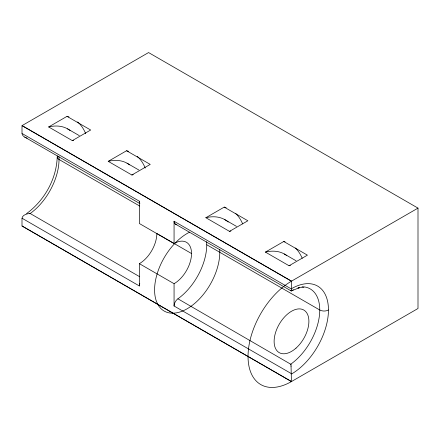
<?xml version="1.0" encoding="UTF-8"?>
<svg xmlns="http://www.w3.org/2000/svg" width="440" height="440" viewBox="0 0 440 440"><rect width="100%" height="100%" fill="white"/><g stroke="black" fill="none" stroke-linecap="round" stroke-linejoin="round"><path stroke-width="0.66" d="M57.228 156.965C56.469 179.157 44.369 200.585 26.543 213.62M29.299 213.576C26.405 213.763 22.116 215.281 22 218.46L22 226.023L291.429 381.579L291.043 366.086M291.412 289.19L291.247 290.879M73.678 140.316A63.344 36.569 -60 0 0 72.32 140.619L48.659 126.957L67.017 116.358A74.871 43.23 -60 0 1 68.975 116.936M72.32 140.619L90.679 130.02L67.017 116.358M133.238 174.702A63.344 36.569 -60 0 0 131.879 175.005L108.218 161.343L126.572 150.744A74.871 43.23 -60 0 1 128.53 151.316M131.879 175.005L150.232 164.406L126.572 150.744M230.874 231.072A63.344 36.569 -60 0 0 229.51 231.369L205.854 217.712L224.208 207.114A74.871 43.23 -60 0 1 226.166 207.686M229.51 231.369L247.869 220.776L224.208 207.114M290.428 265.457A63.344 36.569 -60 0 0 289.069 265.755L265.408 252.098L283.767 241.5A74.871 43.23 -60 0 1 285.076 241.863M289.069 265.755L307.423 255.156L283.767 241.5M291.511 381.53A61.474 35.492 -60 0 1 248.039 356.433A61.474 35.492 -60 0 1 291.511 281.144L418 208.115L418 308.5L291.511 381.53L22.082 225.979M303.93 287.276L297.941 287.964L299.684 287.584L291.187 290.945L175.164 223.949M291.22 290.928L293.425 289.823M29.568 213.554L30.19 213.516L139.678 276.727M27.154 138.149C24.921 137.484 22.226 135.977 22.006 133.458L139.364 201.212A6.149 3.548 -60 0 0 139.783 203.126M418 208.115L148.572 52.563L22.082 125.593L291.511 281.144M67.49 128.816L79.321 135.647M127.045 163.202L138.875 170.027M224.681 219.566L236.511 226.397M284.24 253.952L296.07 260.783M139.364 201.212L139.364 223.514L174.064 243.551L174.064 221.249L291.423 289.003L291.429 281.193L22 125.637L22.006 133.419M24.706 137.093L139.876 203.577M139.673 206.03L59.026 159.472A6.149 3.548 0 0 1 57.519 155.887M206.745 244.756L319.764 310.007A6.149 3.548 0 0 0 328.455 310.007A52.25 30.168 -60 0 1 291.511 374.006M174.147 283.657A24.591 14.196 -60 0 0 191.532 253.539L156.833 233.508A24.591 14.196 -60 0 1 139.442 263.621M206.635 241.714A46.107 26.62 -60 0 1 177.909 298.798L290.945 364.342M22.006 218.213L139.364 285.967A6.149 3.548 -60 0 1 139.783 283.569M139.364 285.967L139.364 263.67L174.064 283.701L174.064 306.004L291.418 373.654M291.143 290.879L291.016 290.213M291.049 366.234L290.961 364.645M219.703 249.651A46.107 26.62 -60 0 1 187.963 308.291A46.107 26.62 -60 0 1 154.594 289.031A46.107 26.62 -60 0 1 189.514 232.216M302.016 286.743A46.107 26.62 -60 0 1 319.242 316.998A46.107 26.62 -60 0 1 290.928 364.045M58.916 156.431A46.107 26.62 -60 0 1 30.19 213.516M174.147 243.502A24.591 14.196 -60 0 1 191.532 253.539M291.511 288.679A52.25 30.168 -60 0 1 328.46 310.007M48.659 126.957A63.344 36.569 -60 0 1 70.059 130.493M77.644 121.935A74.871 43.23 -60 0 1 85.679 133.7M108.218 161.343A63.344 36.569 -60 0 1 129.613 164.879M137.197 156.321A74.871 43.23 -60 0 1 145.233 168.08M235.829 213.609A74.871 43.23 -60 0 1 242.644 223.905M205.854 217.712A63.344 36.569 -60 0 1 228.206 222.019M295.383 247.995A74.871 43.23 -60 0 1 302.203 258.286M265.408 252.098A63.344 36.569 -60 0 1 286.803 255.629M174.064 306.004A6.149 3.548 -60 0 1 177.909 298.798M176.814 224.329A6.149 3.548 -60 0 1 174.064 221.249M290.906 364.584A12.799 1.381 -86.5 0 1 290.923 364.892M29.315 213.664A12.826 11.066 5.7 0 1 29.579 213.637M296.01 348.134A24.591 14.196 -60 0 0 303.804 310.041A24.591 14.196 -60 0 0 274.714 335.836A24.591 14.196 -60 0 0 296.01 348.134"/></g></svg>
